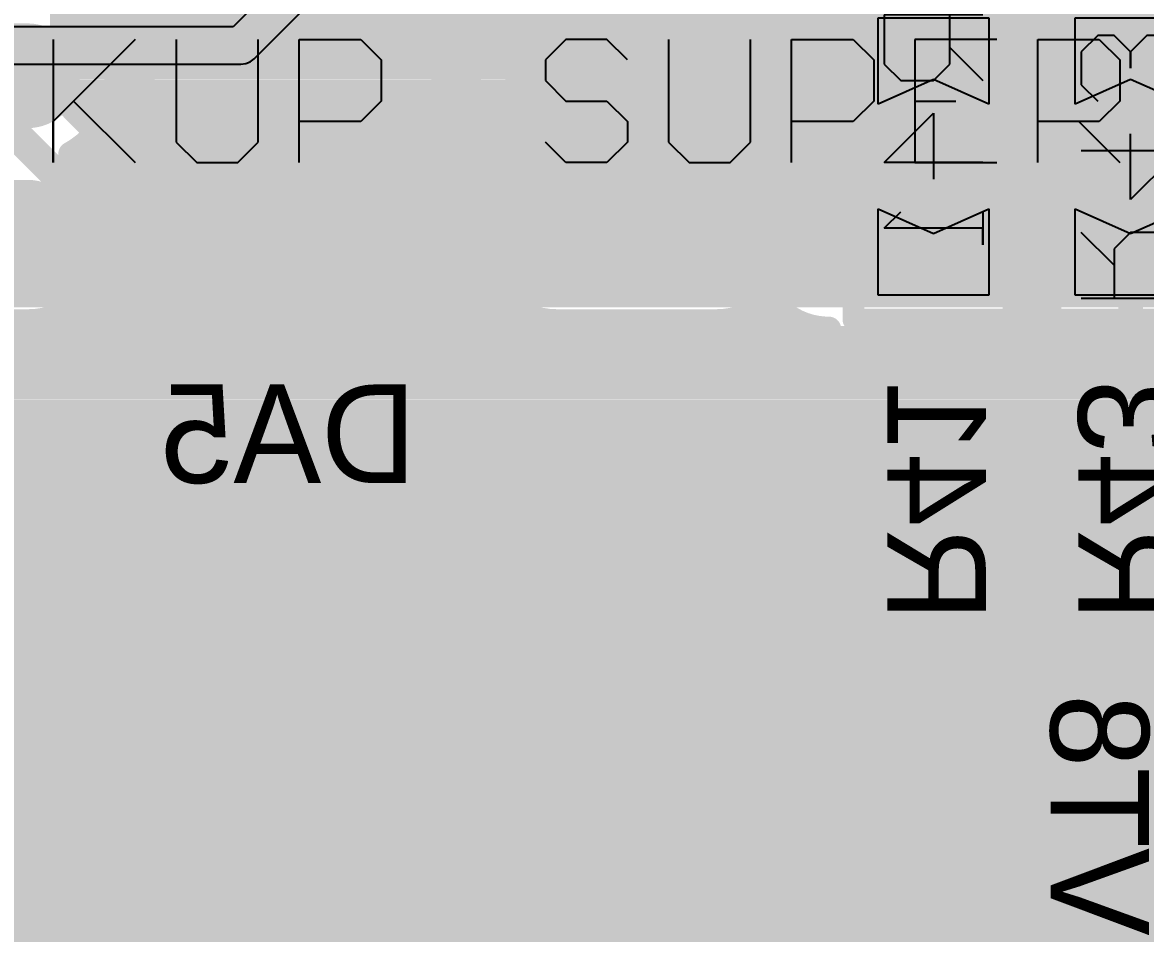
# Model space of a CAD drawing. Header units: millimetres. Extents: x 0.11 to 5.67, y 0.55 to 4.24.
# Drawn here: x 1.0138 to 1.3729, y 2.4844 to 2.7771 of the extents above; entities that cross this region are included whole.
import ezdxf

# ---------------------------------------------------------------- set-up
doc = ezdxf.new("R2010")
doc.units = ezdxf.units.MM
doc.header["$MEASUREMENT"] = 0
for name, color, linetype in [('BottomLayer', 5, 'Continuous'), ('BottomOverlay', 54, 'Continuous'), ('BottomPaste', 16, 'Continuous'), ('BottomSolder', 6, 'Continuous'), ('InternalPlane1', 76, 'Continuous'), ('InternalPlane2', 16, 'Continuous'), ('Mechanical3', 76, 'Continuous'), ('MultiLayer', 9, 'Continuous'), ('TopLayer', 1, 'Continuous'), ('TopOverlay', 2, 'Continuous'), ('ViaHoleLayer', 16, 'Continuous')]:
    doc.layers.add(name, color=color, linetype=linetype)

# ---------------------------------------------------------------- blocks, each defined once
blk = doc.blocks.new('RC0603_B_133')
at = {"layer": 'BottomLayer'}
for points in [[(-0.04429, -0.01772), (-0.01673, -0.01772), (-0.04429, 0.01772), (-0.01673, 0.01772)], [(0.04427, 0.01772), (0.01671, 0.01772), (0.04427, -0.01772), (0.01671, -0.01772)]]:
    blk.add_solid(points, dxfattribs=at)
at = {"layer": 'BottomOverlay', "const_width": 0.00701}
for points in [[(-0.05217, 0.02559), (-0.05217, -0.02559)], [(-0.05217, 0.02559), (0.05217, 0.02559)], [(0.05217, 0.02559), (0.05217, -0.02559)], [(-0.05217, -0.02559), (0.05217, -0.02559)]]:
    blk.add_lwpolyline(points, dxfattribs=at)
at = {"layer": 'BottomOverlay', "const_width": 0.0035}
for points in [[(-0.05392, 0.02559, 1), (-0.05041, 0.02559, 1)], [(-0.05392, 0.02559, 1), (-0.05041, 0.02559, 1)], [(0.05041, 0.02559, 1), (0.05392, 0.02559, 1)], [(0.05041, 0.02559, 1), (0.05392, 0.02559, 1)], [(-0.05392, -0.02559, 1), (-0.05041, -0.02559, 1)], [(-0.05392, -0.02559, 1), (-0.05041, -0.02559, 1)], [(0.05041, -0.02559, 1), (0.05392, -0.02559, 1)], [(0.05041, -0.02559, 1), (0.05392, -0.02559, 1)]]:
    blk.add_lwpolyline(points, format="xyb", close=True, dxfattribs=at)
at = {"layer": 'BottomPaste'}
for p, q in [((-0.04429, -0.01772), (-0.04429, 0.01772)), ((-0.04429, 0.01772), (-0.01673, 0.01772)), ((-0.01673, 0.01772), (-0.02461, 0)), ((0.02458, 0), (0.01671, 0.01772)), ((0.01671, 0.01772), (0.04427, 0.01772)), ((0.04427, 0.01772), (0.04427, -0.01772)), ((-0.02461, 0), (-0.01673, -0.01772)), ((0.01671, -0.01772), (0.02458, 0)), ((-0.01673, -0.01772), (-0.04429, -0.01772)), ((0.04427, -0.01772), (0.01671, -0.01772))]:
    blk.add_line(p, q, dxfattribs=at)
at = {"layer": 'BottomSolder'}
for points in [[(-0.04626, -0.01969), (-0.01476, -0.01969), (-0.04626, 0.01969), (-0.01476, 0.01969)], [(0.04624, 0.01969), (0.01474, 0.01969), (0.04624, -0.01969), (0.01474, -0.01969)]]:
    blk.add_solid(points, dxfattribs=at)
at = {"layer": 'Mechanical3'}
for p, q in [((-0.04528, 0.01575), (-0.04528, -0.01574)), ((-0.03478, 0.00525), (-0.02429, 0.01575)), ((0.00195, 0.01575), (0.00195, -0.01574)), ((0.02294, 0.01575), (0.0177, 0.0105)), ((0.03344, 0.01575), (0.02294, 0.01575)), ((0.03869, 0.0105), (0.03344, 0.01575)), ((0.03869, 0.00525), (0.03869, 0.0105)), ((-0.02953, 0.00525), (-0.04528, 0.00525)), ((-0.02429, 0.00001), (-0.02953, 0.00525)), ((0.03344, 0.00001), (0.03869, 0.00525)), ((-0.02429, -0.01049), (-0.02429, 0.00001)), ((0.00195, -0.01574), (-0.01379, 0.00001)), ((-0.01379, 0.00001), (0.0072, 0.00001)), ((0.03344, 0.00001), (0.02819, 0.00001)), ((0.02819, 0.00001), (0.03344, 0.00001)), ((0.03869, -0.00524), (0.03344, 0.00001)), ((0.03869, -0.01049), (0.03869, -0.00524)), ((-0.02953, -0.01574), (-0.02429, -0.01049)), ((0.0177, -0.01049), (0.02294, -0.01574)), ((0.03344, -0.01574), (0.03869, -0.01049)), ((-0.04528, -0.01574), (-0.02953, -0.01574)), ((0.02294, -0.01574), (0.03344, -0.01574))]:
    blk.add_line(p, q, dxfattribs=at)
blk = doc.blocks.new('RC0603_B_135')
at = {"layer": 'BottomLayer'}
for points in [[(-0.04429, -0.01772), (-0.01673, -0.01772), (-0.04429, 0.01772), (-0.01673, 0.01772)], [(0.04427, 0.01772), (0.01671, 0.01772), (0.04427, -0.01772), (0.01671, -0.01772)]]:
    blk.add_solid(points, dxfattribs=at)
at = {"layer": 'BottomOverlay', "const_width": 0.00701}
for points in [[(-0.05217, -0.02559), (-0.05217, 0.02559)], [(0.05217, 0.02559), (-0.05217, 0.02559)], [(0.05217, -0.02559), (0.05217, 0.02559)], [(0.05217, -0.02559), (-0.05217, -0.02559)]]:
    blk.add_lwpolyline(points, dxfattribs=at)
at = {"layer": 'BottomOverlay', "const_width": 0.0035}
for points in [[(-0.05392, 0.02559, 1), (-0.05041, 0.02559, 1)], [(-0.05392, 0.02559, 1), (-0.05041, 0.02559, 1)], [(0.05041, 0.02559, 1), (0.05392, 0.02559, 1)], [(0.05041, 0.02559, 1), (0.05392, 0.02559, 1)], [(-0.05392, -0.02559, 1), (-0.05041, -0.02559, 1)], [(-0.05392, -0.02559, 1), (-0.05041, -0.02559, 1)], [(0.05041, -0.02559, 1), (0.05392, -0.02559, 1)], [(0.05041, -0.02559, 1), (0.05392, -0.02559, 1)]]:
    blk.add_lwpolyline(points, format="xyb", close=True, dxfattribs=at)
at = {"layer": 'BottomPaste'}
for p, q in [((-0.04429, -0.01772), (-0.04429, 0.01772)), ((-0.04429, 0.01772), (-0.01673, 0.01772)), ((-0.01673, 0.01772), (-0.02461, 0)), ((0.02458, 0), (0.01671, 0.01772)), ((0.01671, 0.01772), (0.04427, 0.01772)), ((0.04427, 0.01772), (0.04427, -0.01772)), ((-0.02461, 0), (-0.01673, -0.01772)), ((0.01671, -0.01772), (0.02458, 0)), ((-0.01673, -0.01772), (-0.04429, -0.01772)), ((0.04427, -0.01772), (0.01671, -0.01772))]:
    blk.add_line(p, q, dxfattribs=at)
at = {"layer": 'BottomSolder'}
for points in [[(-0.04626, -0.01969), (-0.01476, -0.01969), (-0.04626, 0.01969), (-0.01476, 0.01969)], [(0.04624, 0.01969), (0.01474, 0.01969), (0.04624, -0.01969), (0.01474, -0.01969)]]:
    blk.add_solid(points, dxfattribs=at)
at = {"layer": 'Mechanical3'}
for p, q in [((-0.04528, 0.01575), (-0.04528, -0.01574)), ((-0.03478, 0.00525), (-0.02429, 0.01575)), ((0.00195, 0.01575), (0.00195, -0.01574)), ((0.0177, 0.01575), (0.02819, 0.01575)), ((0.02819, 0.01575), (0.02294, 0.01575)), ((0.02294, 0.01575), (0.02294, -0.01574)), ((-0.02953, 0.00525), (-0.04528, 0.00525)), ((-0.02429, 0.00001), (-0.02953, 0.00525)), ((-0.02429, -0.01049), (-0.02429, 0.00001)), ((0.00195, -0.01574), (-0.01379, 0.00001)), ((-0.01379, 0.00001), (0.0072, 0.00001)), ((-0.02953, -0.01574), (-0.02429, -0.01049)), ((0.02294, -0.01574), (0.0177, -0.01049)), ((-0.04528, -0.01574), (-0.02953, -0.01574))]:
    blk.add_line(p, q, dxfattribs=at)
blk = doc.blocks.new('SO14_B_193')
at = {"layer": 'BottomLayer', "const_width": 0.02953}
for points in [[(0.25, -0.02524), (0.25, 0.02524)], [(0.3, -0.02524), (0.3, 0.02524)], [(0.25, -0.24524), (0.25, -0.19476)], [(0.3, -0.24524), (0.3, -0.19476)]]:
    blk.add_lwpolyline(points, dxfattribs=at)
at = {"layer": 'BottomLayer', "const_width": 0.01476}
for points in [[(0.24262, 0.02524, 1), (0.25738, 0.02524, 1)], [(0.29262, 0.02524, 1), (0.30738, 0.02524, 1)], [(0.24262, -0.02524, 1), (0.25738, -0.02524, 1)], [(0.29262, -0.02524, 1), (0.30738, -0.02524, 1)], [(0.24262, -0.19476, 1), (0.25738, -0.19476, 1)], [(0.29262, -0.19476, 1), (0.30738, -0.19476, 1)]]:
    blk.add_lwpolyline(points, format="xyb", close=True, dxfattribs=at)
at = {"layer": 'BottomOverlay', "const_width": 0.01}
for points in [[(0.32638, -0.06063), (-0.02795, -0.06063)], [(0.32638, -0.15906), (0.32638, -0.06063)], [(0.32638, -0.15906), (-0.02795, -0.15906)]]:
    blk.add_lwpolyline(points, dxfattribs=at)
at = {"layer": 'BottomOverlay', "const_width": 0.005}
for points in [[(0.32388, -0.06063, 1), (0.32888, -0.06063, 1)], [(0.32388, -0.06063, 1), (0.32888, -0.06063, 1)], [(0.32388, -0.15906, 1), (0.32888, -0.15906, 1)], [(0.32388, -0.15906, 1), (0.32888, -0.15906, 1)]]:
    blk.add_lwpolyline(points, format="xyb", close=True, dxfattribs=at)
at = {"layer": 'BottomPaste', "const_width": 0.02953}
for points in [[(0.25, -0.02524), (0.25, 0.02524)], [(0.3, -0.02524), (0.3, 0.02524)], [(0.25, -0.24524), (0.25, -0.19476)], [(0.3, -0.24524), (0.3, -0.19476)]]:
    blk.add_lwpolyline(points, dxfattribs=at)
at = {"layer": 'BottomPaste', "const_width": 0.01476}
for points in [[(0.24262, 0.02524, 1), (0.25738, 0.02524, 1)], [(0.29262, 0.02524, 1), (0.30738, 0.02524, 1)], [(0.24262, -0.02524, 1), (0.25738, -0.02524, 1)], [(0.29262, -0.02524, 1), (0.30738, -0.02524, 1)], [(0.24262, -0.19476, 1), (0.25738, -0.19476, 1)], [(0.29262, -0.19476, 1), (0.30738, -0.19476, 1)]]:
    blk.add_lwpolyline(points, format="xyb", close=True, dxfattribs=at)
at = {"layer": 'BottomSolder', "const_width": 0.03346}
for points in [[(0.25, -0.02524), (0.25, 0.02524)], [(0.3, -0.02524), (0.3, 0.02524)], [(0.25, -0.24524), (0.25, -0.19476)], [(0.3, -0.24524), (0.3, -0.19476)]]:
    blk.add_lwpolyline(points, dxfattribs=at)
at = {"layer": 'BottomSolder', "const_width": 0.01673}
for points in [[(0.24163, 0.02524, 1), (0.25837, 0.02524, 1)], [(0.29163, 0.02524, 1), (0.30837, 0.02524, 1)], [(0.24163, -0.02524, 1), (0.25837, -0.02524, 1)], [(0.29163, -0.02524, 1), (0.30837, -0.02524, 1)], [(0.24163, -0.19476, 1), (0.25837, -0.19476, 1)], [(0.29163, -0.19476, 1), (0.30837, -0.19476, 1)]]:
    blk.add_lwpolyline(points, format="xyb", close=True, dxfattribs=at)
blk = doc.blocks.new('CAP_13_26_236')
at = {"layer": 'TopOverlay', "const_width": 0.00787}
blk.add_lwpolyline([(0.25591, -1.11024), (0.25591, -0.06299)], dxfattribs=at)
blk = doc.blocks.new('CAP_13_26_237')
at = {"layer": 'TopOverlay', "const_width": 0.00787}
blk.add_lwpolyline([(-0.25591, -1.11024), (-0.25591, -0.06299)], dxfattribs=at)

msp = doc.modelspace()

# ---------------------------------------------------------------- linework, layer by layer
at = {"layer": 'BottomLayer', "const_width": 0.00787}
for points in [[(1.02917, 2.78504, -0.273321), (1.04394, 2.76004)], [(1.17115, 2.73504, -0.590777), (1.17115, 2.78504)], [(1.04394, 2.76004, -0.273321), (1.02917, 2.73504)], [(1.02917, 2.73504, -0.033552), (1.03239, 2.73297)], [(1.0363, 2.73297, -0.510596), (1.06988, 2.70866)], [(1.18492, 2.6815, -0.775311), (1.17115, 2.73504)], [(1.06988, 2.70866, -0.556268), (1.03294, 2.68573)], [(1.03035, 2.68573, -0.138763), (1.01539, 2.6815)], [(1.24821, 2.68453, -0.116923), (1.23539, 2.6815)], [(1.27165, 2.67913, -0.174175), (1.25662, 2.68453)], [(1.27165, 2.67913, -0.174175), (1.25662, 2.68453)], [(1.35998, 2.59719, -0.198912), (1.3669, 2.61389)], [(1.35998, 2.59719, -0.198912), (1.3669, 2.61389)]]:
    msp.add_lwpolyline(points, format="xyb", dxfattribs=at)
at = {"layer": 'BottomLayer'}
for points, const_width in [([(1.03713, 2.77854), (1.16318, 2.77854)], 0.00787), ([(1.04189, 2.77066), (1.15843, 2.77066)], 0.00787), ([(1.29932, 2.76192), (1.30315, 2.76575)], 0.01969), ([(1.30228, 2.76192), (1.30512, 2.76476)], 0.01969), ([(1.30512, 2.76476), (1.30513, 2.76475)], 0.01969), ([(1.30513, 2.76475), (1.3681, 2.76475)], 0.01969), ([(1.3681, 2.76475), (1.36811, 2.76474)], 0.01969), ([(1.20965, 2.75886), (1.21271, 2.76192)], 0.01969), ([(1.21016, 2.76004), (1.21204, 2.76192)], 0.01969), ([(1.21271, 2.76192), (1.29932, 2.76192)], 0.01969), ([(1.29932, 2.76192), (1.30228, 2.76192)], 0.01969), ([(1.0438, 2.76279), (1.15651, 2.76279)], 0.00787), ([(1.04347, 2.75491), (1.15684, 2.75491)], 0.00787), ([(1.04081, 2.74704), (1.15951, 2.74704)], 0.00787), ([(1.03486, 2.73917), (1.16545, 2.73917)], 0.00787), ([(1.03239, 2.73297), (1.0363, 2.73297)], 0.00787), ([(1.05624, 2.73129), (1.16587, 2.73129)], 0.00787), ([(1.26625, 2.71999), (1.27854, 2.73228)], 0.00787), ([(1.27854, 2.73228), (1.39862, 2.73228)], 0.00787), ([(1.0652, 2.72342), (1.15971, 2.72342)], 0.00787), ([(1.26625, 2.70816), (1.26625, 2.71999)], 0.00787), ([(0.99085, 2.70935), (1.0436, 2.70935)], 0.01969), ([(1.0436, 2.70935), (1.04429, 2.70866)], 0.01969), ([(1.06894, 2.71554), (1.15691, 2.71554)], 0.00787), ([(1.21016, 2.71004), (1.21204, 2.70816)], 0.01969), ([(1.21204, 2.70816), (1.26625, 2.70816)], 0.01969), ([(1.26625, 2.70816), (1.27165, 2.70276)], 0.01969), ([(1.33661, 2.6762), (1.33661, 2.71457)], 0.00787), ([(1.33858, 2.67815), (1.33858, 2.71457)], 0.00787), ([(1.06986, 2.70767), (1.15648, 2.70767)], 0.00787), ([(1.27165, 2.70276), (1.30411, 2.70276)], 0.01969), ([(1.30411, 2.70276), (1.30512, 2.70376)], 0.01969), ([(1.36811, 2.70374), (1.36933, 2.70252)], 0.01969), ([(1.36933, 2.70252), (1.41165, 2.70252)], 0.01969), ([(1.34252, 2.70374), (1.36811, 2.70374)], 0.00787), ([(1.36811, 2.68209), (1.36811, 2.70374)], 0.00787), ([(1.36811, 2.70374), (1.3937, 2.70374)], 0.00787), ([(1.0683, 2.6998), (1.15828, 2.6998)], 0.00787), ([(1.06365, 2.69192), (1.16286, 2.69192)], 0.00787), ([(1.02719, 2.68405), (1.03729, 2.68405)], 0.00787), ([(1.0513, 2.68405), (1.17312, 2.68405)], 0.00787), ([(1.24719, 2.68405), (1.25723, 2.68405)], 0.00787), ([(1.24821, 2.68453), (1.25662, 2.68453)], 0.00787), ([(0.96492, 2.6815), (1.01539, 2.6815)], 0.00787), ([(1.18492, 2.6815), (1.23539, 2.6815)], 0.00787), ([(0.72047, 2.67617), (1.44985, 2.67617)], 0.00787), ([(1.27362, 2.6762), (1.33661, 2.6762)], 0.00787), ([(1.33858, 2.67815), (1.39764, 2.67815)], 0.00787), ([(0.72047, 2.6683), (1.4552, 2.6683)], 0.00787), ([(0.72047, 2.66043), (1.467, 2.66043)], 0.00787), ([(0.72047, 2.65255), (1.56594, 2.65255)], 0.00787), ([(0.72047, 2.64468), (1.56594, 2.64468)], 0.00787), ([(0.72047, 2.6368), (1.39904, 2.6368)], 0.00787), ([(0.72047, 2.62893), (1.38194, 2.62893)], 0.00787), ([(1.3669, 2.61389), (1.3829, 2.62989)], 0.00787), ([(0.72047, 2.62106), (1.37407, 2.62106)], 0.00787), ([(0.72047, 2.61318), (1.36622, 2.61318)], 0.00787), ([(0.72047, 2.60531), (1.36142, 2.60531)], 0.00787), ([(0.72047, 2.59743), (1.35998, 2.59743)], 0.00787), ([(1.35998, 2.49311), (1.35998, 2.59719)], 0.00787), ([(0.72047, 2.58956), (1.35998, 2.58956)], 0.00787), ([(0.72047, 2.58169), (1.35998, 2.58169)], 0.00787), ([(0.72047, 2.57381), (1.35998, 2.57381)], 0.00787), ([(0.72047, 2.56594), (1.35998, 2.56594)], 0.00787), ([(0.72047, 2.55806), (1.35998, 2.55806)], 0.00787), ([(0.72047, 2.55019), (1.35998, 2.55019)], 0.00787), ([(0.72047, 2.54232), (1.35998, 2.54232)], 0.00787), ([(0.72047, 2.53444), (1.35998, 2.53444)], 0.00787), ([(0.72047, 2.52657), (1.35998, 2.52657)], 0.00787), ([(0.72047, 2.51869), (1.35998, 2.51869)], 0.00787), ([(0.72047, 2.51082), (1.35998, 2.51082)], 0.00787), ([(0.72047, 2.50295), (1.35998, 2.50295)], 0.00787), ([(0.72047, 2.49507), (1.35998, 2.49507)], 0.00787), ([(0.72047, 2.49311), (1.35998, 2.49311)], 0.00787)]:
    msp.add_lwpolyline(points, dxfattribs=dict(at, const_width=const_width))
for points, const_width in [([(1.03516, 2.77854, 1), (1.0391, 2.77854, 1)], 0.00394), ([(1.16121, 2.77854, 1), (1.16515, 2.77854, 1)], 0.00394), ([(1.03992, 2.77066, 1), (1.04386, 2.77066, 1)], 0.00394), ([(1.15646, 2.77066, 1), (1.1604, 2.77066, 1)], 0.00394), ([(1.29823, 2.76575, 1), (1.30807, 2.76575, 1)], 0.00984), ([(1.3002, 2.76476, 1), (1.31004, 2.76476, 1)], 0.00984), ([(1.3002, 2.76476, 1), (1.31004, 2.76476, 1)], 0.00984), ([(1.30021, 2.76475, 1), (1.31005, 2.76475, 1)], 0.00984), ([(1.30021, 2.76475, 1), (1.31005, 2.76475, 1)], 0.00984), ([(1.36318, 2.76475, 1), (1.37302, 2.76475, 1)], 0.00984), ([(1.36318, 2.76475, 1), (1.37302, 2.76475, 1)], 0.00984), ([(1.36319, 2.76474, 1), (1.37303, 2.76474, 1)], 0.00984), ([(1.20524, 2.76004, 1), (1.21508, 2.76004, 1)], 0.00984), ([(1.20712, 2.76192, 1), (1.21696, 2.76192, 1)], 0.00984), ([(1.20779, 2.76192, 1), (1.21763, 2.76192, 1)], 0.00984), ([(1.20779, 2.76192, 1), (1.21763, 2.76192, 1)], 0.00984), ([(1.2944, 2.76192, 1), (1.30425, 2.76192, 1)], 0.00984), ([(1.2944, 2.76192, 1), (1.30425, 2.76192, 1)], 0.00984), ([(1.2944, 2.76192, 1), (1.30425, 2.76192, 1)], 0.00984), ([(1.29736, 2.76192, 1), (1.3072, 2.76192, 1)], 0.00984), ([(1.29736, 2.76192, 1), (1.3072, 2.76192, 1)], 0.00984), ([(1.04184, 2.76279, 1), (1.04577, 2.76279, 1)], 0.00394), ([(1.15454, 2.76279, 1), (1.15848, 2.76279, 1)], 0.00394), ([(1.20472, 2.75886, 1), (1.21457, 2.75886, 1)], 0.00984), ([(1.04197, 2.76004, 1), (1.04591, 2.76004, 1)], 0.00394), ([(1.04197, 2.76004, 1), (1.04591, 2.76004, 1)], 0.00394), ([(1.0415, 2.75491, 1), (1.04544, 2.75491, 1)], 0.00394), ([(1.15487, 2.75491, 1), (1.15881, 2.75491, 1)], 0.00394), ([(1.03884, 2.74704, 1), (1.04277, 2.74704, 1)], 0.00394), ([(1.15754, 2.74704, 1), (1.16148, 2.74704, 1)], 0.00394), ([(1.03289, 2.73917, 1), (1.03683, 2.73917, 1)], 0.00394), ([(1.16348, 2.73917, 1), (1.16742, 2.73917, 1)], 0.00394), ([(1.0272, 2.73504, 1), (1.03114, 2.73504, 1)], 0.00394), ([(1.0272, 2.73504, 1), (1.03114, 2.73504, 1)], 0.00394), ([(1.03042, 2.73297, 1), (1.03436, 2.73297, 1)], 0.00394), ([(1.03042, 2.73297, 1), (1.03436, 2.73297, 1)], 0.00394), ([(1.03433, 2.73297, 1), (1.03827, 2.73297, 1)], 0.00394), ([(1.03433, 2.73297, 1), (1.03827, 2.73297, 1)], 0.00394), ([(1.16918, 2.73504, 1), (1.17312, 2.73504, 1)], 0.00394), ([(1.16918, 2.73504, 1), (1.17312, 2.73504, 1)], 0.00394), ([(1.05427, 2.73129, 1), (1.05821, 2.73129, 1)], 0.00394), ([(1.1639, 2.73129, 1), (1.16784, 2.73129, 1)], 0.00394), ([(1.27657, 2.73228, 1), (1.28051, 2.73228, 1)], 0.00394), ([(1.27657, 2.73228, 1), (1.28051, 2.73228, 1)], 0.00394), ([(1.06323, 2.72342, 1), (1.06717, 2.72342, 1)], 0.00394), ([(1.15774, 2.72342, 1), (1.16168, 2.72342, 1)], 0.00394), ([(1.26428, 2.71999, 1), (1.26822, 2.71999, 1)], 0.00394), ([(1.26428, 2.71999, 1), (1.26822, 2.71999, 1)], 0.00394), ([(1.03839, 2.70866, 1), (1.0502, 2.70866, 1)], 0.01181), ([(1.03868, 2.70935, 1), (1.04852, 2.70935, 1)], 0.00984), ([(1.03868, 2.70935, 1), (1.04852, 2.70935, 1)], 0.00984), ([(1.06697, 2.71554, 1), (1.07091, 2.71554, 1)], 0.00394), ([(1.0748, 2.70768, 1), (1.08661, 2.70768, 1)], 0.01181), ([(1.15495, 2.71554, 1), (1.15888, 2.71554, 1)], 0.00394), ([(1.20524, 2.71004, 1), (1.21508, 2.71004, 1)], 0.00984), ([(1.03937, 2.70866, 1), (1.04921, 2.70866, 1)], 0.00984), ([(1.20712, 2.70816, 1), (1.21696, 2.70816, 1)], 0.00984), ([(1.20712, 2.70816, 1), (1.21696, 2.70816, 1)], 0.00984), ([(1.26133, 2.70816, 1), (1.27117, 2.70816, 1)], 0.00984), ([(1.26133, 2.70816, 1), (1.27117, 2.70816, 1)], 0.00984), ([(1.33465, 2.71457, 1), (1.33858, 2.71457, 1)], 0.00394), ([(1.33661, 2.71457, 1), (1.34055, 2.71457, 1)], 0.00394), ([(1.06789, 2.70767, 1), (1.07183, 2.70767, 1)], 0.00394), ([(1.06791, 2.70866, 1), (1.07185, 2.70866, 1)], 0.00394), ([(1.06791, 2.70866, 1), (1.07185, 2.70866, 1)], 0.00394), ([(1.15451, 2.70767, 1), (1.15844, 2.70767, 1)], 0.00394), ([(1.26673, 2.70276, 1), (1.27657, 2.70276, 1)], 0.00984), ([(1.26673, 2.70276, 1), (1.27657, 2.70276, 1)], 0.00984), ([(1.26428, 2.70816, 1), (1.26822, 2.70816, 1)], 0.00394), ([(1.29919, 2.70276, 1), (1.30903, 2.70276, 1)], 0.00984), ([(1.29919, 2.70276, 1), (1.30903, 2.70276, 1)], 0.00984), ([(1.3002, 2.70376, 1), (1.31004, 2.70376, 1)], 0.00984), ([(1.36319, 2.70374, 1), (1.37303, 2.70374, 1)], 0.00984), ([(1.3644, 2.70252, 1), (1.37425, 2.70252, 1)], 0.00984), ([(1.3644, 2.70252, 1), (1.37425, 2.70252, 1)], 0.00984), ([(1.34055, 2.70374, 1), (1.34449, 2.70374, 1)], 0.00394), ([(1.36614, 2.70374, 1), (1.37008, 2.70374, 1)], 0.00394), ([(1.36614, 2.70374, 1), (1.37008, 2.70374, 1)], 0.00394), ([(1.36614, 2.70374, 1), (1.37008, 2.70374, 1)], 0.00394), ([(1.06633, 2.6998, 1), (1.07027, 2.6998, 1)], 0.00394), ([(1.15631, 2.6998, 1), (1.16025, 2.6998, 1)], 0.00394), ([(1.06168, 2.69192, 1), (1.06562, 2.69192, 1)], 0.00394), ([(1.1609, 2.69192, 1), (1.16483, 2.69192, 1)], 0.00394), ([(1.02522, 2.68405, 1), (1.02916, 2.68405, 1)], 0.00394), ([(1.02838, 2.68573, 1), (1.03232, 2.68573, 1)], 0.00394), ([(1.03097, 2.68573, 1), (1.0349, 2.68573, 1)], 0.00394), ([(1.03532, 2.68405, 1), (1.03926, 2.68405, 1)], 0.00394), ([(1.04933, 2.68405, 1), (1.05326, 2.68405, 1)], 0.00394), ([(1.17116, 2.68405, 1), (1.17509, 2.68405, 1)], 0.00394), ([(1.24522, 2.68405, 1), (1.24916, 2.68405, 1)], 0.00394), ([(1.24624, 2.68453, 1), (1.25018, 2.68453, 1)], 0.00394), ([(1.24624, 2.68453, 1), (1.25018, 2.68453, 1)], 0.00394), ([(1.25465, 2.68453, 1), (1.25859, 2.68453, 1)], 0.00394), ([(1.25465, 2.68453, 1), (1.25859, 2.68453, 1)], 0.00394), ([(1.25465, 2.68453, 1), (1.25859, 2.68453, 1)], 0.00394), ([(1.25526, 2.68405, 1), (1.2592, 2.68405, 1)], 0.00394), ([(1.01343, 2.6815, 1), (1.01736, 2.6815, 1)], 0.00394), ([(1.01343, 2.6815, 1), (1.01736, 2.6815, 1)], 0.00394), ([(1.18295, 2.6815, 1), (1.18689, 2.6815, 1)], 0.00394), ([(1.18295, 2.6815, 1), (1.18689, 2.6815, 1)], 0.00394), ([(1.23343, 2.6815, 1), (1.23736, 2.6815, 1)], 0.00394), ([(1.23343, 2.6815, 1), (1.23736, 2.6815, 1)], 0.00394), ([(1.26968, 2.67913, 1), (1.27362, 2.67913, 1)], 0.00394), ([(1.26968, 2.67913, 1), (1.27362, 2.67913, 1)], 0.00394), ([(1.36614, 2.68209, 1), (1.37008, 2.68209, 1)], 0.00394), ([(1.27165, 2.6762, 1), (1.27559, 2.6762, 1)], 0.00394), ([(1.33465, 2.6762, 1), (1.33858, 2.6762, 1)], 0.00394), ([(1.33465, 2.6762, 1), (1.33858, 2.6762, 1)], 0.00394), ([(1.33661, 2.67815, 1), (1.34055, 2.67815, 1)], 0.00394), ([(1.33661, 2.67815, 1), (1.34055, 2.67815, 1)], 0.00394), ([(1.3721, 2.62106, 1), (1.37604, 2.62106, 1)], 0.00394), ([(1.36425, 2.61318, 1), (1.36819, 2.61318, 1)], 0.00394), ([(1.36493, 2.61389, 1), (1.36887, 2.61389, 1)], 0.00394), ([(1.36493, 2.61389, 1), (1.36887, 2.61389, 1)], 0.00394), ([(1.36493, 2.61389, 1), (1.36887, 2.61389, 1)], 0.00394), ([(1.35945, 2.60531, 1), (1.36339, 2.60531, 1)], 0.00394), ([(1.35801, 2.59743, 1), (1.36195, 2.59743, 1)], 0.00394), ([(1.35801, 2.59719, 1), (1.36195, 2.59719, 1)], 0.00394), ([(1.35801, 2.59719, 1), (1.36195, 2.59719, 1)], 0.00394), ([(1.35801, 2.59719, 1), (1.36195, 2.59719, 1)], 0.00394), ([(1.35801, 2.58956, 1), (1.36195, 2.58956, 1)], 0.00394), ([(1.35801, 2.58169, 1), (1.36195, 2.58169, 1)], 0.00394), ([(1.35801, 2.57381, 1), (1.36195, 2.57381, 1)], 0.00394), ([(1.35801, 2.56594, 1), (1.36195, 2.56594, 1)], 0.00394), ([(1.35801, 2.55806, 1), (1.36195, 2.55806, 1)], 0.00394), ([(1.35801, 2.55019, 1), (1.36195, 2.55019, 1)], 0.00394), ([(1.35801, 2.54232, 1), (1.36195, 2.54232, 1)], 0.00394), ([(1.35801, 2.53444, 1), (1.36195, 2.53444, 1)], 0.00394), ([(1.35801, 2.52657, 1), (1.36195, 2.52657, 1)], 0.00394), ([(1.35801, 2.51869, 1), (1.36195, 2.51869, 1)], 0.00394), ([(1.35801, 2.51082, 1), (1.36195, 2.51082, 1)], 0.00394), ([(1.35801, 2.50295, 1), (1.36195, 2.50295, 1)], 0.00394), ([(1.35801, 2.49507, 1), (1.36195, 2.49507, 1)], 0.00394), ([(1.35801, 2.49311, 1), (1.36195, 2.49311, 1)], 0.00394), ([(1.35801, 2.49311, 1), (1.36195, 2.49311, 1)], 0.00394)]:
    msp.add_lwpolyline(points, format="xyb", close=True, dxfattribs=dict(at, const_width=const_width))
at = {"layer": 'InternalPlane1', "const_width": 0.02591}
msp.add_lwpolyline([(1.03134, 2.70866, 1), (1.05724, 2.70866, 1)], format="xyb", close=True, dxfattribs=at)
at = {"layer": 'InternalPlane2'}
for p, q in [((1.10231, 2.79676), (1.08119, 2.77564)), ((1.08787, 2.76547), (1.11248, 2.79008)), ((1.08119, 2.77564), (0.94942, 2.77564)), ((1.08664, 2.76453), (1.08787, 2.76547)), ((0.88287, 2.76373), (1.08366, 2.76373)), ((1.08366, 2.76373), (1.0852, 2.76393)), ((1.0852, 2.76393), (1.08664, 2.76453))]:
    msp.add_line(p, q, dxfattribs=at)
at = {"layer": 'InternalPlane2', "const_width": 0.01181}
for points in [[(1.08366, 2.76968), (1.10827, 2.79429)], [(0.93504, 2.76968), (1.08366, 2.76968)]]:
    msp.add_lwpolyline(points, dxfattribs=at)
at = {"layer": 'InternalPlane2'}
for points, const_width in [([(1.08071, 2.76968, 1), (1.08661, 2.76968, 1)], 0.00591), ([(1.08071, 2.76968, 1), (1.08661, 2.76968, 1)], 0.00591), ([(1.03134, 2.70866, 1), (1.05724, 2.70866, 1)], 0.02591), ([(1.06776, 2.70768, 1), (1.09366, 2.70768, 1)], 0.02591)]:
    msp.add_lwpolyline(points, format="xyb", close=True, dxfattribs=dict(at, const_width=const_width))
at = {"layer": 'MultiLayer', "const_width": 0.01181}
for points in [[(1.03839, 2.70866, 1), (1.0502, 2.70866, 1)], [(1.0748, 2.70768, 1), (1.08661, 2.70768, 1)]]:
    msp.add_lwpolyline(points, format="xyb", close=True, dxfattribs=at)
at = {"layer": 'TopLayer'}
for points, const_width in [([(1.02657, 2.75282), (1.02657, 2.94144)], 0.00787), ([(1.02657, 2.77854), (1.81496, 2.77854)], 0.00787), ([(1.02657, 2.77066), (1.81496, 2.77066)], 0.00787), ([(1.02657, 2.76279), (1.81496, 2.76279)], 0.00787), ([(1.02657, 2.75491), (1.81496, 2.75491)], 0.00787), ([(1.02657, 2.75282), (1.04516, 2.73424)], 0.00787), ([(1.03236, 2.74704), (1.67174, 2.74704)], 0.00787), ([(1.00787, 2.74508), (1.04429, 2.70866)], 0.00984), ([(1.04023, 2.73917), (1.65936, 2.73917)], 0.00787), ([(0.99465, 2.73186), (1.01872, 2.70779)], 0.00787), ([(1.05624, 2.73129), (1.65354, 2.73129)], 0.00787), ([(1.0652, 2.72342), (1.65054, 2.72342)], 0.00787), ([(0.90945, 2.71554), (1.01096, 2.71554)], 0.00787), ([(1.06894, 2.71554), (1.64961, 2.71554)], 0.00787), ([(0.90945, 2.70767), (1.01872, 2.70767)], 0.00787), ([(1.06986, 2.70767), (1.65055, 2.70767)], 0.00787), ([(0.90945, 2.6998), (1.02029, 2.6998)], 0.00787), ([(1.0683, 2.6998), (1.65355, 2.6998)], 0.00787), ([(0.90945, 2.69192), (1.02493, 2.69192)], 0.00787), ([(0.90945, 2.68996), (1.02682, 2.68996)], 0.00787), ([(1.06176, 2.68996), (1.66151, 2.68996)], 0.00787), ([(1.06365, 2.69192), (1.65937, 2.69192)], 0.00787), ([(0.72047, 2.67224), (1.7185, 2.67224)], 0.00787), ([(0.72047, 2.6683), (1.7185, 2.6683)], 0.00787), ([(0.72047, 2.66043), (1.7185, 2.66043)], 0.00787), ([(0.72047, 2.65255), (1.7185, 2.65255)], 0.00787), ([(0.72047, 2.64468), (1.7185, 2.64468)], 0.00787), ([(0.72047, 2.6368), (1.7185, 2.6368)], 0.00787), ([(0.72047, 2.62893), (1.7185, 2.62893)], 0.00787), ([(0.72047, 2.62106), (1.7185, 2.62106)], 0.00787), ([(0.72047, 2.61318), (1.7185, 2.61318)], 0.00787), ([(0.72047, 2.60531), (1.7185, 2.60531)], 0.00787), ([(0.72047, 2.59743), (1.7185, 2.59743)], 0.00787), ([(0.72047, 2.58956), (1.7185, 2.58956)], 0.00787), ([(0.72047, 2.58169), (1.7185, 2.58169)], 0.00787), ([(0.72047, 2.57381), (1.7185, 2.57381)], 0.00787), ([(0.72047, 2.56594), (1.7185, 2.56594)], 0.00787), ([(0.72047, 2.55806), (1.7185, 2.55806)], 0.00787), ([(0.72047, 2.55019), (1.7185, 2.55019)], 0.00787), ([(0.72047, 2.54232), (1.7185, 2.54232)], 0.00787), ([(0.72047, 2.53444), (1.7185, 2.53444)], 0.00787), ([(0.72047, 2.52657), (1.7185, 2.52657)], 0.00787), ([(0.72047, 2.51869), (1.7185, 2.51869)], 0.00787), ([(0.72047, 2.51082), (1.7185, 2.51082)], 0.00787), ([(0.72047, 2.50295), (1.7185, 2.50295)], 0.00787), ([(0.72047, 2.49507), (1.7185, 2.49507)], 0.00787), ([(0.72047, 2.4872), (1.7185, 2.4872)], 0.00787)]:
    msp.add_lwpolyline(points, dxfattribs=dict(at, const_width=const_width))
for points, const_width in [([(1.02461, 2.77854, 1), (1.02854, 2.77854, 1)], 0.00394), ([(1.02461, 2.77066, 1), (1.02854, 2.77066, 1)], 0.00394), ([(1.02461, 2.76279, 1), (1.02854, 2.76279, 1)], 0.00394), ([(1.02461, 2.75491, 1), (1.02854, 2.75491, 1)], 0.00394), ([(1.02461, 2.75282, 1), (1.02854, 2.75282, 1)], 0.00394), ([(1.02461, 2.75282, 1), (1.02854, 2.75282, 1)], 0.00394), ([(1.03039, 2.74704, 1), (1.03433, 2.74704, 1)], 0.00394), ([(1.03826, 2.73917, 1), (1.0422, 2.73917, 1)], 0.00394), ([(1.04319, 2.73424, 1), (1.04713, 2.73424, 1)], 0.00394), ([(1.04319, 2.73424, 1), (1.04713, 2.73424, 1)], 0.00394), ([(1.05427, 2.73129, 1), (1.05821, 2.73129, 1)], 0.00394), ([(1.06323, 2.72342, 1), (1.06717, 2.72342, 1)], 0.00394), ([(1.00899, 2.71554, 1), (1.01293, 2.71554, 1)], 0.00394), ([(1.03839, 2.70866, 1), (1.0502, 2.70866, 1)], 0.01181), ([(1.06697, 2.71554, 1), (1.07091, 2.71554, 1)], 0.00394), ([(1.0748, 2.70768, 1), (1.08661, 2.70768, 1)], 0.01181), ([(1.01675, 2.70779, 1), (1.02068, 2.70779, 1)], 0.00394), ([(1.01675, 2.70779, 1), (1.02068, 2.70779, 1)], 0.00394), ([(1.01675, 2.70767, 1), (1.02069, 2.70767, 1)], 0.00394), ([(1.04183, 2.70866, 1), (1.04675, 2.70866, 1)], 0.00492), ([(1.06789, 2.70767, 1), (1.07183, 2.70767, 1)], 0.00394), ([(1.06791, 2.70866, 1), (1.07185, 2.70866, 1)], 0.00394), ([(1.06791, 2.70866, 1), (1.07185, 2.70866, 1)], 0.00394), ([(1.01832, 2.6998, 1), (1.02225, 2.6998, 1)], 0.00394), ([(1.06633, 2.6998, 1), (1.07027, 2.6998, 1)], 0.00394), ([(1.02297, 2.69192, 1), (1.0269, 2.69192, 1)], 0.00394), ([(1.02485, 2.68996, 1), (1.02879, 2.68996, 1)], 0.00394), ([(1.02485, 2.68996, 1), (1.02879, 2.68996, 1)], 0.00394), ([(1.05979, 2.68996, 1), (1.06373, 2.68996, 1)], 0.00394), ([(1.05979, 2.68996, 1), (1.06373, 2.68996, 1)], 0.00394), ([(1.06168, 2.69192, 1), (1.06562, 2.69192, 1)], 0.00394)]:
    msp.add_lwpolyline(points, format="xyb", close=True, dxfattribs=dict(at, const_width=const_width))
at = {"layer": 'TopLayer', "const_width": 0.00787}
for points in [[(1.04516, 2.73424, -0.404276), (1.06988, 2.70866)], [(1.02682, 2.68996, -0.198914), (1.01872, 2.70779)], [(1.06988, 2.70866, -0.207778), (1.06176, 2.68996)]]:
    msp.add_lwpolyline(points, format="xyb", dxfattribs=at)
at = {"layer": 'TopOverlay'}
for p, q in [((1.02358, 2.77164), (1.02358, 2.73228)), ((1.02358, 2.7454), (1.04982, 2.77164)), ((1.04982, 2.77164), (1.03014, 2.75196)), ((1.06294, 2.77164), (1.06294, 2.73884)), ((1.08918, 2.73884), (1.08918, 2.77164)), ((1.1023, 2.73228), (1.1023, 2.77164)), ((1.1023, 2.77164), (1.12198, 2.77164)), ((1.12198, 2.77164), (1.12854, 2.76508)), ((1.18757, 2.77164), (1.18101, 2.76508)), ((1.20069, 2.77164), (1.18757, 2.77164)), ((1.20725, 2.76508), (1.20069, 2.77164)), ((1.22037, 2.77164), (1.22037, 2.73884)), ((1.24661, 2.73884), (1.24661, 2.77164)), ((1.25973, 2.73228), (1.25973, 2.77164)), ((1.25973, 2.77164), (1.27941, 2.77164)), ((1.27941, 2.77164), (1.28597, 2.76508)), ((1.32532, 2.77164), (1.29909, 2.77164)), ((1.29909, 2.77164), (1.29909, 2.73228)), ((1.33844, 2.73228), (1.33844, 2.77164)), ((1.33844, 2.77164), (1.35812, 2.77164)), ((1.35812, 2.77164), (1.36468, 2.76508)), ((1.12854, 2.76508), (1.12854, 2.75196)), ((1.18101, 2.76508), (1.18101, 2.75852)), ((1.28597, 2.76508), (1.28597, 2.75196)), ((1.36468, 2.76508), (1.36468, 2.75196)), ((1.18101, 2.75852), (1.18757, 2.75196)), ((1.03014, 2.75196), (1.04982, 2.73228)), ((1.12854, 2.75196), (1.12198, 2.7454)), ((1.18757, 2.75196), (1.20069, 2.75196)), ((1.20069, 2.75196), (1.20725, 2.7454)), ((1.28597, 2.75196), (1.27941, 2.7454)), ((1.29909, 2.75196), (1.3122, 2.75196)), ((1.36468, 2.75196), (1.35812, 2.7454)), ((1.02358, 2.73228), (1.02358, 2.7454)), ((1.12198, 2.7454), (1.1023, 2.7454)), ((1.20725, 2.7454), (1.20725, 2.73884)), ((1.27941, 2.7454), (1.25973, 2.7454)), ((1.35812, 2.7454), (1.33844, 2.7454)), ((1.35156, 2.7454), (1.36468, 2.73228)), ((1.06294, 2.73884), (1.0695, 2.73228)), ((1.08262, 2.73228), (1.08918, 2.73884)), ((1.18757, 2.73228), (1.18101, 2.73884)), ((1.20725, 2.73884), (1.20069, 2.73228)), ((1.22037, 2.73884), (1.22693, 2.73228)), ((1.24005, 2.73228), (1.24661, 2.73884)), ((1.0695, 2.73228), (1.08262, 2.73228)), ((1.20069, 2.73228), (1.18757, 2.73228)), ((1.22693, 2.73228), (1.24005, 2.73228)), ((1.29909, 2.73228), (1.32532, 2.73228))]:
    msp.add_line(p, q, dxfattribs=at)
at = {"layer": 'ViaHoleLayer', "const_width": 0.00591}
for points in [[(1.04134, 2.70866, 1), (1.04724, 2.70866, 1)], [(1.07776, 2.70768, 1), (1.08366, 2.70768, 1)]]:
    msp.add_lwpolyline(points, format="xyb", close=True, dxfattribs=at)

# ---------------------------------------------------------------- block references
for name, p, rotation in [('CAP_13_26_236', (1.84567, 2.96138), 270), ('SO14_B_193', (1.21016, 3.01004), 270), ('RC0603_B_135', (1.30512, 2.73425), 270), ('RC0603_B_133', (1.36811, 2.73425), 90), ('CAP_13_26_237', (1.84567, 2.41634), 270)]:
    msp.add_blockref(name, p, dxfattribs=dict(rotation=rotation))

# ---------------------------------------------------------------- texts
at = {"layer": 'BottomOverlay', "text_generation_flag": 2}
msp.add_text('DA5', height=0.031496, dxfattribs=at).set_placement((1.13976, 2.62992))
for s, p in [('R41', (1.29035, 2.58563)), ('R43', (1.35138, 2.58563)), ('VT8', (1.34252, 2.48524))]:
    msp.add_text(s, height=0.031496, rotation=270, dxfattribs=at).set_placement(p)

doc.saveas('drawing.dxf')
